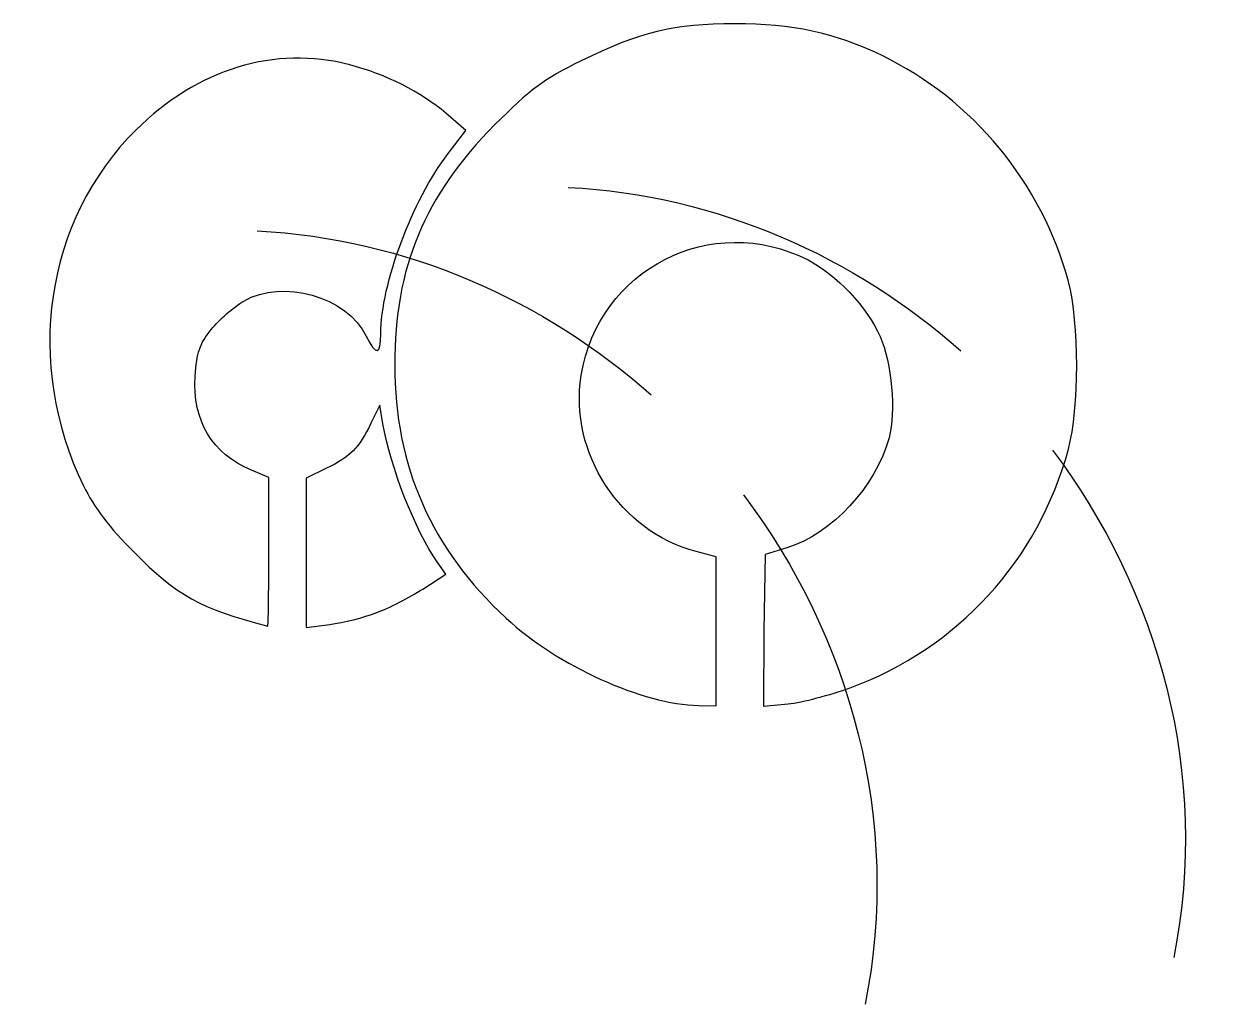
# Model space of a CAD drawing. Extents: x 25.5 to 53.4, y 65.4 to 88.4.
import ezdxf

# ---------------------------------------------------------------- set-up
doc = ezdxf.new("R2010")
doc.units = 0
doc.layers.add('Layer_1', color=7, linetype='CONTINUOUS')

msp = doc.modelspace()

# ---------------------------------------------------------------- linework, layer by layer
at = {"layer": 'Layer_1', "color": 4}
for p, q in [((35.888639, 85.920957), (35.415624, 86.328602)), ((35.470739, 85.377247), (35.888639, 85.920957)), ((33.861062, 79.456409), (33.652423, 79.027626)), ((33.934964, 79.018151), (33.861062, 79.456409)), ((32.604775, 77.969171), (32.125573, 77.737283)), ((31.247653, 77.753722), (30.837736, 77.925096)), ((31.247653, 75.999759), (31.247653, 77.753722)), ((32.125573, 77.737283), (32.125573, 75.977213)), ((43.447812, 76.095506), (42.933304, 75.935565)), ((31.24765, 75.999759), (31.24765, 75.999759)), ((31.24765, 75.999759), (31.247653, 75.999759)), ((32.125573, 75.977213), (32.125573, 74.217221)), ((35.41625, 75.474916), (35.211371, 75.765602)), ((41.781061, 75.883032), (41.314779, 76.006101)), ((41.781061, 74.131575), (41.781061, 75.883032)), ((42.933304, 75.935565), (42.902849, 74.142613)), ((34.871446, 75.125282), (35.41625, 75.474916)), ((33.788254, 74.571083), (33.788254, 74.571083)), ((33.788254, 74.571083), (33.788254, 74.571083)), ((32.125573, 74.217221), (32.687604, 74.291829)), ((41.780929, 74.131569), (41.781061, 74.131575)), ((41.781493, 74.131569), (41.780929, 74.131569)), ((41.781493, 72.380192), (41.781493, 74.131569)), ((42.902849, 74.142613), (42.898475, 72.364929)), ((41.37001, 72.386457), (41.781493, 72.380192)), ((42.898475, 72.364929), (43.478196, 72.420592))]:
    msp.add_line(p, q, dxfattribs=at)
for points in [[(42.220374, 88.432983), (40.795533, 88.432701), (39.977424, 88.234914), (38.599556, 87.558661)], [(45.676786, 87.689951), (44.575744, 88.21949), (43.580942, 88.433373), (42.220374, 88.432983)], [(33.153418, 87.466282), (31.387553, 87.926301), (29.567985, 87.371788), (28.115822, 85.931134)], [(38.599556, 87.558661), (37.717956, 87.12573), (37.404178, 86.893215), (36.5654, 86.049975)], [(50.078919, 82.364884), (49.452222, 84.687296), (47.823676, 86.657255), (45.676786, 87.689951)], [(35.415624, 86.328602), (34.84013, 86.824009), (34.003468, 87.244963), (33.153418, 87.466282)], [(28.115822, 85.931134), (25.970575, 83.802955), (25.4747, 80.432031), (26.883491, 77.554716)], [(36.5654, 86.049975), (34.915797, 84.392306), (34.208855, 82.694319), (34.21238, 80.399776)], [(33.882824, 81.130596), (33.888384, 82.306246), (34.625777, 84.278553), (35.470739, 85.377247)], [(38.60445, 80.152936), (39.008414, 82.663864), (41.677565, 84.023334), (43.946583, 82.873521)], [(43.946583, 82.873521), (44.60021, 82.542283), (45.345979, 81.751183), (45.647703, 81.069373)], [(30.654701, 81.903298), (31.573408, 82.441998), (33.085148, 82.010161), (33.542585, 81.078376)], [(50.077791, 78.414944), (50.340525, 79.385243), (50.341073, 81.392312), (50.078919, 82.364884)], [(29.89155, 81.236285), (30.075604, 81.464806), (30.419054, 81.764885), (30.654701, 81.903298)], [(29.51287, 80.130076), (29.549039, 80.69868), (29.616053, 80.894164), (29.89155, 81.236285)], [(33.542585, 81.078376), (33.772125, 80.610762), (33.880634, 80.627439), (33.882824, 81.130596)], [(45.647703, 81.069373), (45.918814, 80.456615), (46.020431, 79.296075), (45.856105, 78.689264)], [(34.21238, 80.399776), (34.216303, 78.016144), (35.071434, 76.073899), (36.836511, 74.439717)], [(30.837736, 77.925096), (29.909869, 78.312621), (29.446404, 79.084304), (29.51287, 80.130076)], [(41.314779, 76.006101), (39.521748, 76.478727), (38.311418, 78.330472), (38.60445, 80.152936)], [(33.652423, 79.027626), (33.369256, 78.445319), (33.167588, 78.241535), (32.604775, 77.969171)], [(35.211371, 75.765602), (34.701012, 76.489293), (34.105633, 78.006435), (33.934964, 79.018151)], [(45.856105, 78.689264), (45.54397, 77.537021), (44.512137, 76.425647), (43.447812, 76.095506)], [(44.938659, 72.803576), (47.474011, 73.729019), (49.368738, 75.797776), (50.077791, 78.414944)], [(26.883491, 77.554716), (27.126575, 77.058448), (27.505489, 76.559206), (28.064935, 75.998038)], [(28.064935, 75.998038), (29.097945, 74.961895), (29.616445, 74.675206), (31.220331, 74.252998)], [(31.220331, 74.252998), (31.23543, 74.248934), (31.24765, 75.03494), (31.24765, 75.999759)], [(33.788254, 74.571083), (34.084573, 74.683661), (34.571915, 74.933086), (34.871446, 75.125282)], [(32.687604, 74.291829), (32.996762, 74.332853), (33.492011, 74.458504), (33.788254, 74.571083)], [(36.836511, 74.439717), (38.050289, 73.315894), (40.060095, 72.40556), (41.37001, 72.386457)], [(43.478196, 72.420592), (43.811153, 72.459657), (44.468381, 72.632047), (44.938659, 72.803576)]]:
    msp.add_open_spline(points, degree=3, dxfattribs=at)
at = {"layer": 'Layer_1', "color": 7}
for points in [[(38.299695, 84.581363), (41.820298, 84.397431), (45.041778, 82.950748), (47.543579, 80.735293)], [(30.968863, 83.558584), (34.505285, 83.373825), (37.741239, 81.920643), (40.254281, 79.69523)], [(49.704636, 78.396458), (52.216104, 75.061579), (53.420162, 70.758325), (52.558326, 66.455774)], [(42.42505, 77.345888), (44.9478, 73.996024), (46.157269, 69.673435), (45.291561, 65.351548)]]:
    msp.add_open_spline(points, degree=3, dxfattribs=at)

doc.saveas('drawing.dxf')
